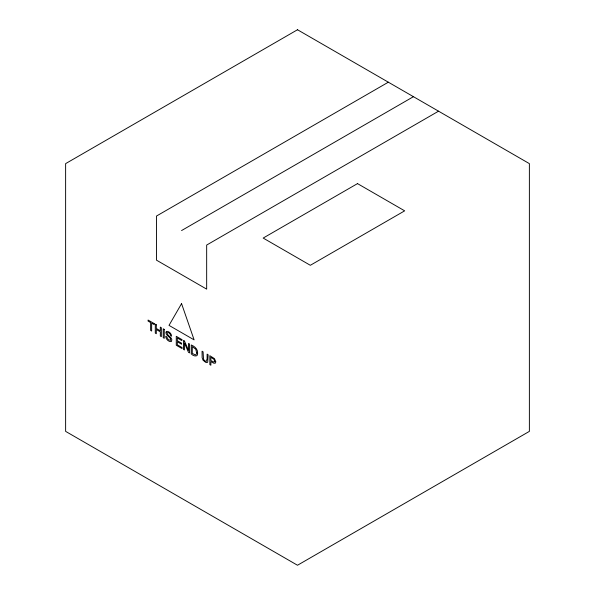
<?xml version="1.0" encoding="UTF-8"?>
<svg xmlns="http://www.w3.org/2000/svg" width="595" height="595" viewBox="0 0 595 595"><rect width="100%" height="100%" fill="white"/><g stroke="black" fill="none" stroke-linecap="round" stroke-linejoin="round"><path stroke-width="0.89" d="M388.334 82.192L156.455 216.067L156.455 260.141L206.666 289.133L206.666 245.058L438.545 111.183M181.564 230.562L413.436 96.688M207.12 359.283L206.353 361.373L205.03 360.942L203.527 359.41L203.081 351.809L202.062 351.214L202.136 357.684L203.021 360.176L205.654 362.333L206.926 362.608L207.714 362.154L208.138 354.724L207.12 354.137L207.12 359.283M196.581 352.448L196.38 354.055L195.51 354.947L192.274 353.437L192.274 346.617L195.748 349.183L196.581 352.448M197.637 353.073C198.254 357.61 193.078 356.07 191.248 353.899L191.248 344.974C194.61 346.327 197.897 349.109 197.637 353.073M215.74 361.693L215.702 362.221A3.273 1.889 60 0 1 215.115 363.262L213.605 363.129L210.868 361.596L210.868 365.226L209.842 364.631L209.842 355.706L214.453 358.614L215.74 361.693M166.079 332.099C165.113 335.915 171.561 336.859 170.646 340.347L168.326 339.686L166.667 336.74L165.7 336.279C165.856 338.949 168.288 341.813 171.07 341.627L171.501 341.322C173.428 337.387 166.935 336.101 167.091 332.739C168.645 331.884 170.594 334.1 170.639 335.677L171.62 336.16C171.457 333.728 169.24 331.259 166.734 331.348L166.079 332.099M214.683 361.12L214.029 362.124L210.868 360.54L210.868 357.35L213.798 359.127L214.683 361.12M181.564 303.629L169.01 325.376L194.111 339.871L181.564 303.629M297.5 29.75L65.621 163.625L65.621 431.375L297.5 565.25L529.379 431.375L529.379 163.625L297.5 29.75M357.506 183.61L263.176 238.067L310.337 265.296L404.667 210.838L357.506 183.61M154.202 323.583L148.081 320.05L148.081 321.099L150.624 322.572L150.624 330.441L151.643 331.036L151.643 323.159L154.202 324.639L154.202 323.583M156.306 324.803L155.288 324.208L155.288 333.133L156.306 333.728L156.306 329.518L160.323 331.839L160.323 336.041L161.349 336.636L161.349 327.711L160.323 327.116L160.323 330.783L156.306 328.462L156.306 324.803M164.25 329.385L163.223 328.797L163.223 337.715L164.25 338.31L164.25 329.385M181.862 339.552L176.269 336.324L176.269 345.249L182.04 348.581L182.04 347.525L177.295 344.788L177.295 341.753L181.572 344.222L181.572 343.174L177.295 340.704L177.295 337.967L181.862 340.608L181.862 339.552M184.487 341.069L183.439 340.466L183.439 349.391L184.42 349.957L184.42 342.943L188.481 352.3L189.53 352.909L189.53 343.984L188.548 343.419L188.548 350.425L184.487 341.069"/></g></svg>
